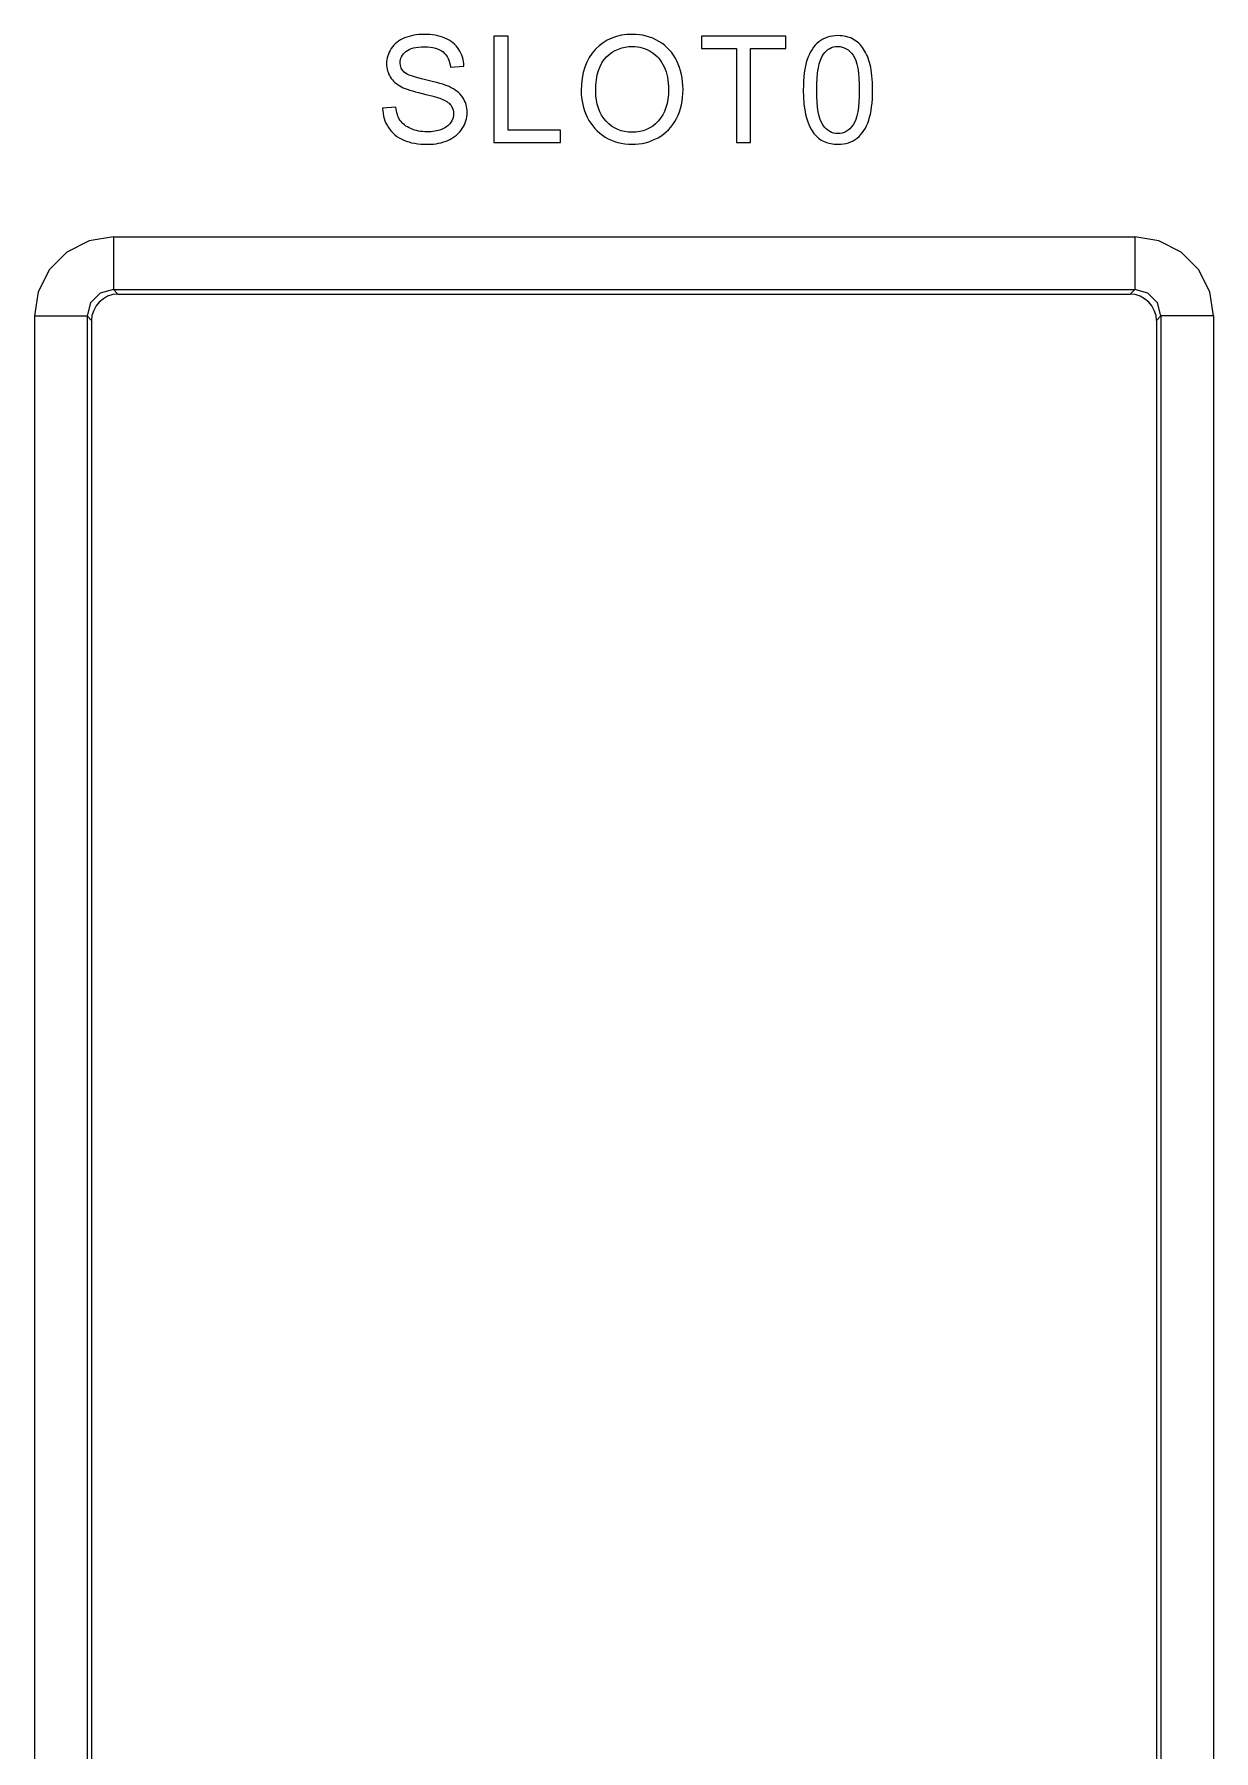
# Model space of a CAD drawing. Header units: millimetres. Extents: x 33157 to 59611, y -29750 to 1750.
# Drawn here: x 54962.37 to 54984.75, y -3134.21 to -3101.62 of the extents above; entities that cross this region are included whole.
import ezdxf

# ---------------------------------------------------------------- set-up
doc = ezdxf.new("R2010")
doc.units = ezdxf.units.MM
doc.layers.add('layer 1', color=7, linetype='Continuous', lineweight=18)

msp = doc.modelspace()

# ---------------------------------------------------------------- linework, layer by layer
at = {"layer": 'layer 1', "lineweight": 9}
for p, q in [((54963.872, -3105.461), (54963.872, -3106.462)), ((54983.255, -3105.461), (54983.255, -3106.462)), ((54962.371, -3106.962), (54962.371, -3161.802)), ((54963.372, -3106.962), (54963.372, -3161.802)), ((54963.451, -3107.05), (54963.451, -3161.714)), ((54983.668, -3107.05), (54983.668, -3161.714)), ((54983.747, -3106.962), (54983.747, -3161.802)), ((54984.747, -3106.962), (54984.747, -3161.802))]:
    msp.add_line(p, q, dxfattribs=at)
at = {"layer": 'layer 1'}
for points, knots in [([(54968.976, -3103.021), (54968.976, -3103.021), (54969.227, -3102.999), (54969.227, -3102.999), (54969.239, -3103.1), (54969.267, -3103.184), (54969.31, -3103.249), (54969.354, -3103.314), (54969.422, -3103.367), (54969.514, -3103.407), (54969.605, -3103.447), (54969.709, -3103.467), (54969.823, -3103.467), (54969.926, -3103.467), (54970.015, -3103.452), (54970.093, -3103.422), (54970.172, -3103.391), (54970.229, -3103.349), (54970.267, -3103.296), (54970.306, -3103.243), (54970.325, -3103.185), (54970.325, -3103.123), (54970.325, -3103.06), (54970.307, -3103.005), (54970.27, -3102.957), (54970.233, -3102.91), (54970.172, -3102.871), (54970.088, -3102.838), (54970.034, -3102.818), (54969.914, -3102.785), (54969.728, -3102.74), (54969.542, -3102.695), (54969.412, -3102.654), (54969.338, -3102.614), (54969.242, -3102.563), (54969.17, -3102.5), (54969.123, -3102.425), (54969.076, -3102.351), (54969.052, -3102.266), (54969.052, -3102.174), (54969.052, -3102.071), (54969.081, -3101.976), (54969.139, -3101.887), (54969.197, -3101.798), (54969.281, -3101.731), (54969.393, -3101.685), (54969.504, -3101.639), (54969.627, -3101.616), (54969.763, -3101.616), (54969.913, -3101.616), (54970.045, -3101.64), (54970.159, -3101.688), (54970.274, -3101.736), (54970.362, -3101.807), (54970.423, -3101.901), (54970.485, -3101.995), (54970.518, -3102.101), (54970.522, -3102.22), (54970.522, -3102.22), (54970.266, -3102.24), (54970.266, -3102.24), (54970.252, -3102.112), (54970.205, -3102.016), (54970.126, -3101.951), (54970.046, -3101.885), (54969.929, -3101.853), (54969.774, -3101.853), (54969.612, -3101.853), (54969.494, -3101.883), (54969.42, -3101.942), (54969.346, -3102.001), (54969.309, -3102.073), (54969.309, -3102.156), (54969.309, -3102.229), (54969.335, -3102.289), (54969.387, -3102.336), (54969.439, -3102.382), (54969.573, -3102.431), (54969.791, -3102.479), (54970.008, -3102.529), (54970.157, -3102.572), (54970.238, -3102.608), (54970.355, -3102.662), (54970.442, -3102.731), (54970.498, -3102.814), (54970.554, -3102.897), (54970.582, -3102.992), (54970.582, -3103.1), (54970.582, -3103.208), (54970.551, -3103.309), (54970.49, -3103.404), (54970.428, -3103.499), (54970.34, -3103.573), (54970.225, -3103.625), (54970.109, -3103.678), (54969.98, -3103.704), (54969.836, -3103.704), (54969.653, -3103.704), (54969.5, -3103.678), (54969.377, -3103.624), (54969.253, -3103.571), (54969.157, -3103.491), (54969.087, -3103.384), (54969.016, -3103.277), (54968.98, -3103.156), (54968.976, -3103.021)], [0, 0, 0, 0, 138835.714111, 138835.714111, 138835.714111, 277671.428222, 277671.428222, 277671.428222, 416507.142333, 416507.142333, 416507.142333, 555342.856443, 555342.856443, 555342.856443, 694178.570554, 694178.570554, 694178.570554, 833014.284665, 833014.284665, 833014.284665, 971849.998776, 971849.998776, 971849.998776, 1110685.712887, 1110685.712887, 1110685.712887, 1249521.426998, 1249521.426998, 1249521.426998, 1388357.141109, 1388357.141109, 1388357.141109, 1527192.855219, 1527192.855219, 1527192.855219, 1666028.56933, 1666028.56933, 1666028.56933, 1804864.283441, 1804864.283441, 1804864.283441, 1943699.997552, 1943699.997552, 1943699.997552, 2082535.711663, 2082535.711663, 2082535.711663, 2221371.425774, 2221371.425774, 2221371.425774, 2360207.139885, 2360207.139885, 2360207.139885, 2499042.853995, 2499042.853995, 2499042.853995, 2637878.568106, 2637878.568106, 2637878.568106, 2776714.282217, 2776714.282217, 2776714.282217, 2915549.996328, 2915549.996328, 2915549.996328, 3054385.710439, 3054385.710439, 3054385.710439, 3193221.42455, 3193221.42455, 3193221.42455, 3332057.138661, 3332057.138661, 3332057.138661, 3470892.852771, 3470892.852771, 3470892.852771, 3609728.566882, 3609728.566882, 3609728.566882, 3748564.280993, 3748564.280993, 3748564.280993, 3887399.995104, 3887399.995104, 3887399.995104, 4026235.709215, 4026235.709215, 4026235.709215, 4165071.423326, 4165071.423326, 4165071.423326, 4303907.137436, 4303907.137436, 4303907.137436, 4442742.851547, 4442742.851547, 4442742.851547, 4581578.565658, 4581578.565658, 4581578.565658, 4720414.279769, 4720414.279769, 4720414.279769, 4859249.99388, 4859249.99388, 4859249.99388, 4859249.99388]), ([(54971.091, -3103.67), (54971.091, -3103.67), (54971.091, -3101.65), (54971.091, -3101.65), (54971.091, -3101.65), (54971.359, -3101.65), (54971.359, -3101.65), (54971.359, -3101.65), (54971.359, -3103.433), (54971.359, -3103.433), (54971.359, -3103.433), (54972.353, -3103.433), (54972.353, -3103.433), (54972.353, -3103.433), (54972.353, -3103.67), (54972.353, -3103.67), (54972.353, -3103.67), (54971.091, -3103.67), (54971.091, -3103.67)], [0, 0, 0, 0, 149937.554151, 149937.554151, 149937.554151, 299875.108302, 299875.108302, 299875.108302, 449812.662453, 449812.662453, 449812.662453, 599750.216604, 599750.216604, 599750.216604, 749687.770755, 749687.770755, 749687.770755, 899625.324906, 899625.324906, 899625.324906, 899625.324906]), ([(54972.747, -3102.687), (54972.747, -3102.352), (54972.837, -3102.09), (54973.018, -3101.9), (54973.198, -3101.71), (54973.43, -3101.616), (54973.715, -3101.616), (54973.902, -3101.616), (54974.07, -3101.661), (54974.22, -3101.749), (54974.369, -3101.838), (54974.484, -3101.963), (54974.562, -3102.122), (54974.641, -3102.281), (54974.68, -3102.462), (54974.68, -3102.663), (54974.68, -3102.868), (54974.639, -3103.051), (54974.556, -3103.213), (54974.473, -3103.375), (54974.356, -3103.497), (54974.205, -3103.58), (54974.053, -3103.663), (54973.889, -3103.704), (54973.714, -3103.704), (54973.523, -3103.704), (54973.353, -3103.658), (54973.203, -3103.566), (54973.054, -3103.475), (54972.94, -3103.35), (54972.863, -3103.191), (54972.786, -3103.032), (54972.747, -3102.864), (54972.747, -3102.687)], [0, 0, 0, 0, 143737.582497, 143737.582497, 143737.582497, 287475.164994, 287475.164994, 287475.164994, 431212.747491, 431212.747491, 431212.747491, 574950.329987, 574950.329987, 574950.329987, 718687.912484, 718687.912484, 718687.912484, 862425.494981, 862425.494981, 862425.494981, 1006163.077478, 1006163.077478, 1006163.077478, 1149900.659975, 1149900.659975, 1149900.659975, 1293638.242472, 1293638.242472, 1293638.242472, 1437375.824968, 1437375.824968, 1437375.824968, 1581113.407465, 1581113.407465, 1581113.407465, 1581113.407465]), ([(54973.024, -3102.692), (54973.024, -3102.935), (54973.089, -3103.126), (54973.22, -3103.266), (54973.351, -3103.406), (54973.515, -3103.476), (54973.712, -3103.476), (54973.914, -3103.476), (54974.079, -3103.405), (54974.209, -3103.264), (54974.339, -3103.123), (54974.404, -3102.923), (54974.404, -3102.663), (54974.404, -3102.499), (54974.376, -3102.355), (54974.32, -3102.233), (54974.265, -3102.111), (54974.184, -3102.016), (54974.077, -3101.948), (54973.97, -3101.881), (54973.85, -3101.847), (54973.717, -3101.847), (54973.527, -3101.847), (54973.365, -3101.912), (54973.228, -3102.042), (54973.092, -3102.172), (54973.024, -3102.388), (54973.024, -3102.692)], [0, 0, 0, 0, 145323.543195, 145323.543195, 145323.543195, 290647.086389, 290647.086389, 290647.086389, 435970.629584, 435970.629584, 435970.629584, 581294.172778, 581294.172778, 581294.172778, 726617.715973, 726617.715973, 726617.715973, 871941.259167, 871941.259167, 871941.259167, 1017264.802362, 1017264.802362, 1017264.802362, 1162588.345556, 1162588.345556, 1162588.345556, 1307911.888751, 1307911.888751, 1307911.888751, 1307911.888751]), ([(54975.695, -3103.67), (54975.695, -3103.67), (54975.695, -3101.887), (54975.695, -3101.887), (54975.695, -3101.887), (54975.029, -3101.887), (54975.029, -3101.887), (54975.029, -3101.887), (54975.029, -3101.65), (54975.029, -3101.65), (54975.029, -3101.65), (54976.629, -3101.65), (54976.629, -3101.65), (54976.629, -3101.65), (54976.629, -3101.887), (54976.629, -3101.887), (54976.629, -3101.887), (54975.963, -3101.887), (54975.963, -3101.887), (54975.963, -3101.887), (54975.963, -3103.67), (54975.963, -3103.67), (54975.963, -3103.67), (54975.695, -3103.67), (54975.695, -3103.67)], [0, 0, 0, 0, 146613.082168, 146613.082168, 146613.082168, 293226.164335, 293226.164335, 293226.164335, 439839.246503, 439839.246503, 439839.246503, 586452.32867, 586452.32867, 586452.32867, 733065.410838, 733065.410838, 733065.410838, 879678.493006, 879678.493006, 879678.493006, 1026291.575173, 1026291.575173, 1026291.575173, 1172904.657341, 1172904.657341, 1172904.657341, 1172904.657341]), ([(54976.963, -3102.673), (54976.963, -3102.435), (54976.987, -3102.242), (54977.036, -3102.096), (54977.086, -3101.95), (54977.159, -3101.837), (54977.255, -3101.759), (54977.352, -3101.68), (54977.474, -3101.641), (54977.62, -3101.641), (54977.729, -3101.641), (54977.824, -3101.663), (54977.906, -3101.707), (54977.988, -3101.75), (54978.056, -3101.813), (54978.108, -3101.896), (54978.161, -3101.978), (54978.202, -3102.078), (54978.232, -3102.196), (54978.263, -3102.314), (54978.278, -3102.473), (54978.278, -3102.673), (54978.278, -3102.91), (54978.254, -3103.102), (54978.205, -3103.248), (54978.157, -3103.394), (54978.084, -3103.507), (54977.987, -3103.586), (54977.89, -3103.665), (54977.768, -3103.704), (54977.62, -3103.704), (54977.426, -3103.704), (54977.273, -3103.635), (54977.162, -3103.496), (54977.029, -3103.327), (54976.963, -3103.053), (54976.963, -3102.673)], [0, 0, 0, 0, 143285.435925, 143285.435925, 143285.435925, 286570.87185, 286570.87185, 286570.87185, 429856.307774, 429856.307774, 429856.307774, 573141.743699, 573141.743699, 573141.743699, 716427.179624, 716427.179624, 716427.179624, 859712.615549, 859712.615549, 859712.615549, 1002998.051474, 1002998.051474, 1002998.051474, 1146283.487398, 1146283.487398, 1146283.487398, 1289568.923323, 1289568.923323, 1289568.923323, 1432854.359248, 1432854.359248, 1432854.359248, 1576139.795173, 1576139.795173, 1576139.795173, 1719425.231098, 1719425.231098, 1719425.231098, 1719425.231098]), ([(54977.217, -3102.674), (54977.217, -3103.007), (54977.255, -3103.228), (54977.333, -3103.337), (54977.411, -3103.447), (54977.507, -3103.501), (54977.62, -3103.501), (54977.734, -3103.501), (54977.83, -3103.446), (54977.908, -3103.336), (54977.985, -3103.226), (54978.024, -3103.006), (54978.024, -3102.674), (54978.024, -3102.342), (54977.985, -3102.121), (54977.908, -3102.011), (54977.831, -3101.902), (54977.734, -3101.847), (54977.618, -3101.847), (54977.504, -3101.847), (54977.413, -3101.896), (54977.344, -3101.992), (54977.259, -3102.115), (54977.217, -3102.343), (54977.217, -3102.674)], [0, 0, 0, 0, 146620.977396, 146620.977396, 146620.977396, 293241.954792, 293241.954792, 293241.954792, 439862.932189, 439862.932189, 439862.932189, 586483.909585, 586483.909585, 586483.909585, 733104.886981, 733104.886981, 733104.886981, 879725.864377, 879725.864377, 879725.864377, 1026346.841773, 1026346.841773, 1026346.841773, 1172967.81917, 1172967.81917, 1172967.81917, 1172967.81917])]:
    msp.add_open_spline(points, degree=3, knots=knots, dxfattribs=at)
at = {"layer": 'layer 1', "lineweight": 9}
for points, knots in [([(54963.872, -3105.461), (54963.872, -3105.461), (54963.407, -3105.54), (54963.407, -3105.54), (54963.407, -3105.54), (54962.985, -3105.751), (54962.985, -3105.751), (54962.985, -3105.751), (54962.652, -3106.084), (54962.652, -3106.084), (54962.652, -3106.084), (54962.441, -3106.506), (54962.441, -3106.506), (54962.441, -3106.506), (54962.371, -3106.962), (54962.371, -3106.962)], [0, 0, 0, 0, 152272.754696, 152272.754696, 152272.754696, 304545.509391, 304545.509391, 304545.509391, 456818.264087, 456818.264087, 456818.264087, 609091.018783, 609091.018783, 609091.018783, 761363.773479, 761363.773479, 761363.773479, 761363.773479]), ([(54984.747, -3106.962), (54984.747, -3106.962), (54984.677, -3106.506), (54984.677, -3106.506), (54984.677, -3106.506), (54984.467, -3106.084), (54984.467, -3106.084), (54984.467, -3106.084), (54984.133, -3105.751), (54984.133, -3105.751), (54984.133, -3105.751), (54983.712, -3105.54), (54983.712, -3105.54), (54983.712, -3105.54), (54983.255, -3105.461), (54983.255, -3105.461)], [0, 0, 0, 0, 152330.833646, 152330.833646, 152330.833646, 304661.667292, 304661.667292, 304661.667292, 456992.500938, 456992.500938, 456992.500938, 609323.334584, 609323.334584, 609323.334584, 761654.16823, 761654.16823, 761654.16823, 761654.16823]), ([(54963.872, -3106.462), (54963.872, -3106.462), (54963.618, -3106.532), (54963.618, -3106.532), (54963.618, -3106.532), (54963.433, -3106.716), (54963.433, -3106.716), (54963.433, -3106.716), (54963.372, -3106.962), (54963.372, -3106.962)], [0, 0, 0, 0, 162734.361954, 162734.361954, 162734.361954, 325468.723907, 325468.723907, 325468.723907, 488203.085861, 488203.085861, 488203.085861, 488203.085861]), ([(54983.747, -3106.962), (54983.747, -3106.962), (54983.685, -3106.716), (54983.685, -3106.716), (54983.685, -3106.716), (54983.501, -3106.532), (54983.501, -3106.532), (54983.501, -3106.532), (54983.255, -3106.462), (54983.255, -3106.462)], [0, 0, 0, 0, 162792.300505, 162792.300505, 162792.300505, 325584.60101, 325584.60101, 325584.60101, 488376.901515, 488376.901515, 488376.901515, 488376.901515]), ([(54963.951, -3106.549), (54963.951, -3106.549), (54963.854, -3106.558), (54963.854, -3106.558), (54963.854, -3106.558), (54963.758, -3106.585), (54963.758, -3106.585), (54963.758, -3106.585), (54963.679, -3106.637), (54963.679, -3106.637), (54963.679, -3106.637), (54963.6, -3106.699), (54963.6, -3106.699), (54963.6, -3106.699), (54963.538, -3106.769), (54963.538, -3106.769), (54963.538, -3106.769), (54963.495, -3106.857), (54963.495, -3106.857), (54963.495, -3106.857), (54963.459, -3106.953), (54963.459, -3106.953), (54963.459, -3106.953), (54963.451, -3107.05), (54963.451, -3107.05)], [0, 0, 0, 0, 146591.681025, 146591.681025, 146591.681025, 293183.36205, 293183.36205, 293183.36205, 439775.043075, 439775.043075, 439775.043075, 586366.7241, 586366.7241, 586366.7241, 732958.405125, 732958.405125, 732958.405125, 879550.086151, 879550.086151, 879550.086151, 1026141.767176, 1026141.767176, 1026141.767176, 1172733.448201, 1172733.448201, 1172733.448201, 1172733.448201]), ([(54983.668, -3107.05), (54983.668, -3107.05), (54983.659, -3106.953), (54983.659, -3106.953), (54983.659, -3106.953), (54983.624, -3106.857), (54983.624, -3106.857), (54983.624, -3106.857), (54983.58, -3106.769), (54983.58, -3106.769), (54983.58, -3106.769), (54983.519, -3106.699), (54983.519, -3106.699), (54983.519, -3106.699), (54983.439, -3106.637), (54983.439, -3106.637), (54983.439, -3106.637), (54983.36, -3106.585), (54983.36, -3106.585), (54983.36, -3106.585), (54983.264, -3106.558), (54983.264, -3106.558), (54983.264, -3106.558), (54983.167, -3106.549), (54983.167, -3106.549)], [0, 0, 0, 0, 146643.261638, 146643.261638, 146643.261638, 293286.523277, 293286.523277, 293286.523277, 439929.784915, 439929.784915, 439929.784915, 586573.046554, 586573.046554, 586573.046554, 733216.308192, 733216.308192, 733216.308192, 879859.569831, 879859.569831, 879859.569831, 1026502.831469, 1026502.831469, 1026502.831469, 1173146.093108, 1173146.093108, 1173146.093108, 1173146.093108])]:
    msp.add_open_spline(points, degree=3, knots=knots, dxfattribs=at)
for points in [[(54963.872, -3105.461), (54963.872, -3105.461), (54983.255, -3105.461), (54983.255, -3105.461)], [(54963.872, -3106.462), (54963.872, -3106.462), (54983.255, -3106.462), (54983.255, -3106.462)], [(54963.951, -3106.549), (54963.951, -3106.549), (54963.872, -3106.462), (54963.872, -3106.462)], [(54983.255, -3106.462), (54983.255, -3106.462), (54983.167, -3106.549), (54983.167, -3106.549)], [(54963.951, -3106.549), (54963.951, -3106.549), (54983.167, -3106.549), (54983.167, -3106.549)], [(54962.371, -3106.962), (54962.371, -3106.962), (54963.372, -3106.962), (54963.372, -3106.962)], [(54963.451, -3107.05), (54963.451, -3107.05), (54963.372, -3106.962), (54963.372, -3106.962)], [(54983.747, -3106.962), (54983.747, -3106.962), (54983.668, -3107.05), (54983.668, -3107.05)], [(54984.747, -3106.962), (54984.747, -3106.962), (54983.747, -3106.962), (54983.747, -3106.962)]]:
    msp.add_open_spline(points, degree=3, dxfattribs=at)

doc.saveas('drawing.dxf')
